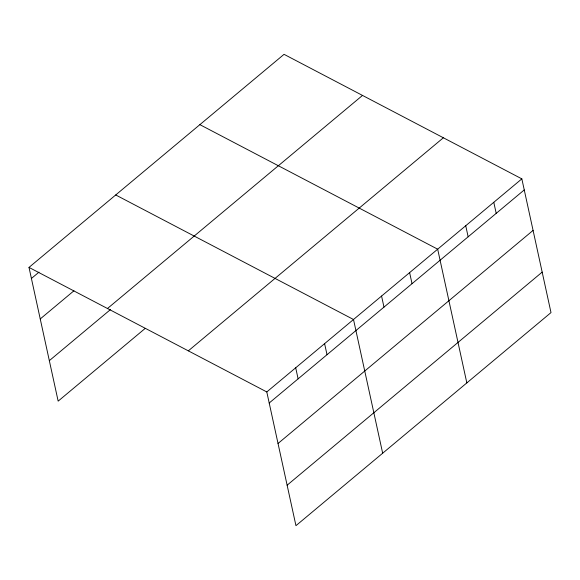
<?xml version="1.0" encoding="UTF-8"?>
<svg xmlns="http://www.w3.org/2000/svg" width="580" height="580" viewBox="0 0 580 580"><rect width="100%" height="100%" fill="white"/><g stroke="black" fill="none" stroke-linecap="round" stroke-linejoin="round"><path stroke-width="0.87" d="M29 267.409L284.048 54.331L521.841 178.865L551 312.591L295.952 525.668L266.793 391.942L29 267.409L58.159 401.135L144.869 328.686M31.414 278.473L38.983 272.143M40.237 318.949L73.957 290.776M107.474 308.509L362.522 95.424M49.329 360.651L110.584 309.481M188.326 350.849L443.374 137.772M266.793 391.942L521.841 178.865M269.207 403.006L524.255 189.928M278.03 443.483L533.078 230.405M287.129 485.192L542.177 272.114M199.882 124.649L437.675 249.182L466.835 382.909M115.717 194.96L353.51 319.5L382.67 453.219M493.79 202.304L496.197 213.368M465.733 225.743L468.147 236.807M409.625 272.622L412.032 283.685M381.567 296.061L383.982 307.125M324.604 343.65L327.019 354.706M295.699 367.8L298.113 378.856"/></g></svg>
